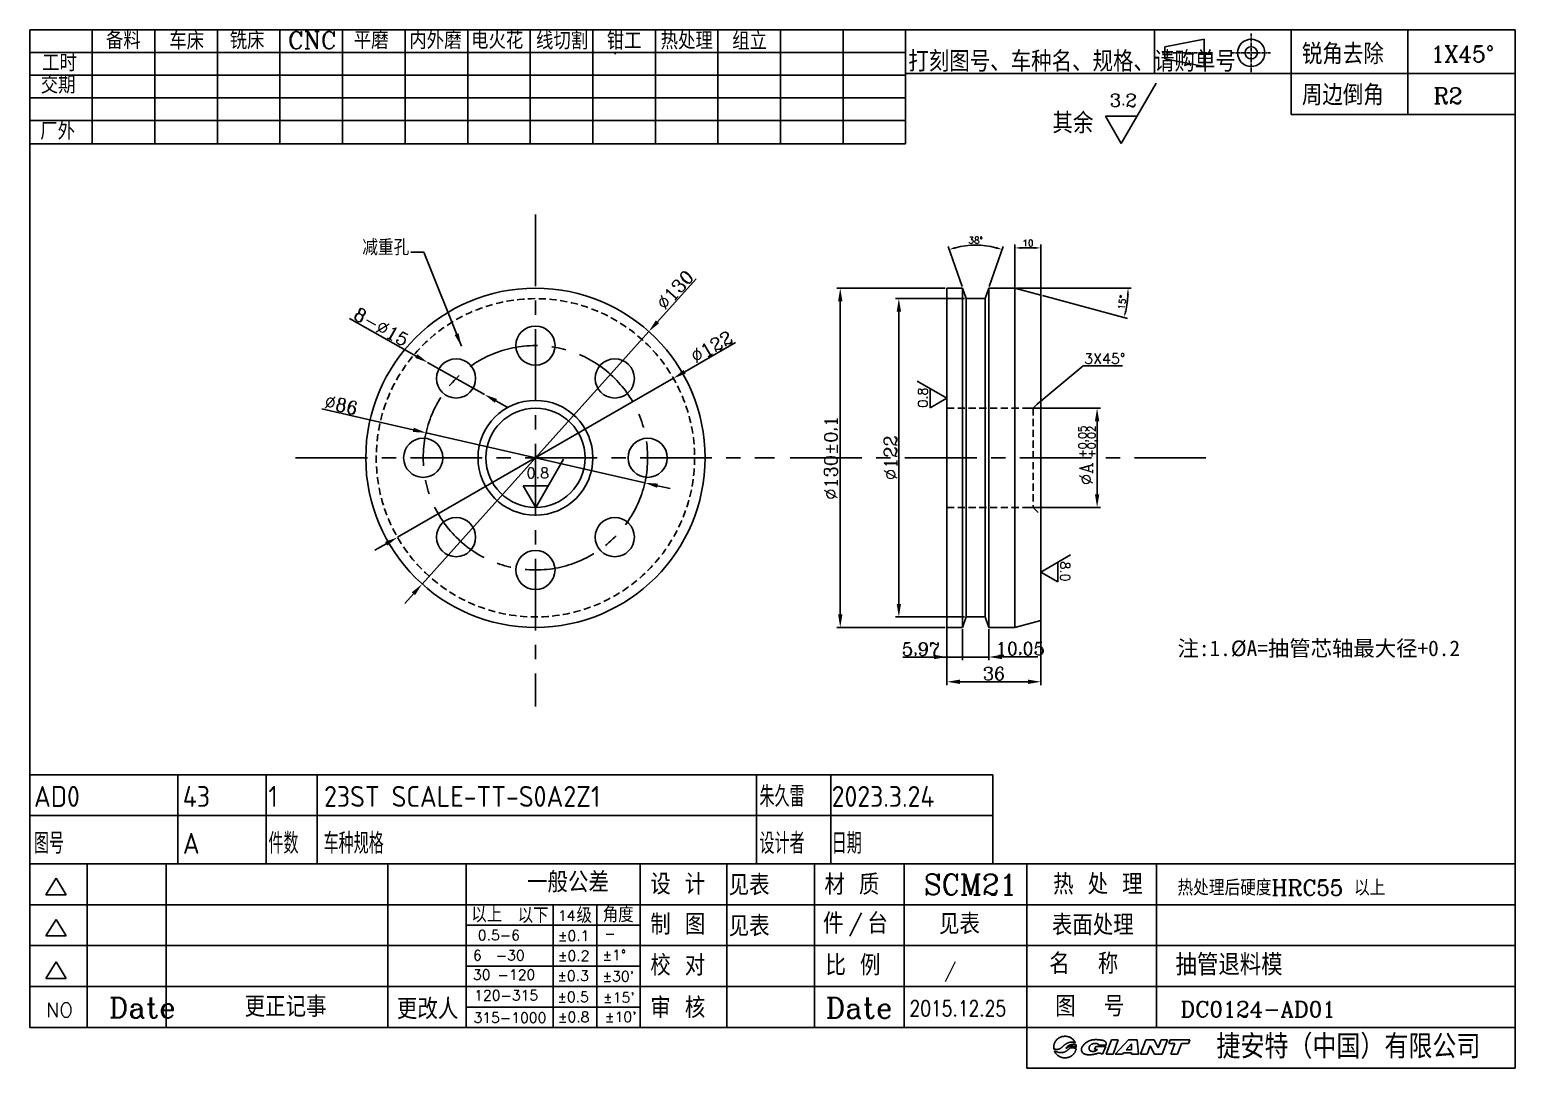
# Model space of a CAD drawing. Header units: millimetres. Extents: x 2426 to 2995, y 1666 to 2064.
import ezdxf
from ezdxf.enums import TextEntityAlignment as Align

# ---------------------------------------------------------------- set-up
doc = ezdxf.new("R2010")
doc.units = ezdxf.units.MM
for name, pattern in [('AM_ISO09W050', [22.5, 12, -1.5, 3, -1.5, 3, -1.5]), ('CENTER', [2, 1.25, -0.25, 0.25, -0.25]), ('HIDDEN', [0.375, 0.25, -0.125])]:
    doc.linetypes.add(name, pattern=pattern)
for name, color, linetype in [('CEN', 1, 'CENTER'), ('CON', 7, 'Continuous'), ('DAS', 5, 'HIDDEN'), ('DIM', 7, 'Continuous'), ('F', 7, 'Continuous'), ('TXT', 7, 'Continuous')]:
    doc.layers.add(name, color=color, linetype=linetype)
doc.layers.add('PHA', color=4, linetype='AM_ISO09W050', plot=False)
doc.styles.add('ACISOTS', font='isocp.shx', dxfattribs={"height": 8, "bigfont": 'gbcbig.shx'})
doc.styles.add('H', font='complex.shx', dxfattribs={"bigfont": 'hzls.shx'})
doc.styles.add('HZ', font='complex.shx', dxfattribs={"bigfont": 'HZFS.SHX'})
doc.styles.get("Standard").update_dxf_attribs({"font": 'arial.ttf'})
doc.styles.add('USER1', font='simplex', dxfattribs={"bigfont": 'dayum'})
doc.dimstyles.new('ISO-25', dxfattribs={"dimtxt": 2.5, "dimasz": 2.5, "dimexe": 1.25, "dimexo": 0.625, "dimtad": 1, "dimtxsty": 'Standard', "dimcen": 2.5, "dimadec": 0, "dimazin": 0, "dimtfac": 1, "dimtmove": 0, "dimatfit": 3, "dimfxl": 1, "dimarcsym": 0})

# ---------------------------------------------------------------- blocks, each defined once
blk = doc.blocks.new('GIANT')
for p, q in [((231.51, 30.36), (231.43, 30.28)), ((231.59, 30.43), (231.51, 30.36)), ((231.68, 30.5), (231.59, 30.43)), ((231.77, 30.56), (231.68, 30.5)), ((231.87, 30.62), (231.77, 30.56)), ((231.97, 30.68), (231.87, 30.62)), ((232.07, 30.73), (231.97, 30.68)), ((232.17, 30.77), (232.07, 30.73)), ((232.27, 30.81), (232.17, 30.77)), ((232.38, 30.85), (232.27, 30.81)), ((232.49, 30.88), (232.38, 30.85)), ((232.6, 30.91), (232.49, 30.88)), ((232.72, 30.93), (232.6, 30.91)), ((232.83, 30.94), (232.72, 30.93)), ((232.95, 30.95), (232.83, 30.94)), ((233.07, 30.96), (232.95, 30.95)), ((233.18, 30.95), (233.07, 30.96)), ((233.3, 30.95), (233.18, 30.95)), ((233.42, 30.93), (233.3, 30.95)), ((233.53, 30.91), (233.42, 30.93)), ((233.65, 30.89), (233.53, 30.91)), ((233.76, 30.86), (233.65, 30.89)), ((233.87, 30.82), (233.76, 30.86)), ((233.98, 30.78), (233.87, 30.82)), ((234.09, 30.74), (233.98, 30.78)), ((234.19, 30.68), (234.09, 30.74)), ((234.29, 30.63), (234.19, 30.68)), ((234.39, 30.57), (234.29, 30.63)), ((234.49, 30.5), (234.39, 30.57)), ((234.58, 30.43), (234.49, 30.5)), ((234.67, 30.35), (234.58, 30.43)), ((234.75, 30.27), (234.67, 30.35)), ((230.79, 28.9), (230.78, 28.78)), ((230.78, 28.78), (230.78, 28.67)), ((230.78, 28.67), (230.79, 28.56)), ((230.8, 29.01), (230.79, 28.9)), ((230.79, 28.56), (230.8, 28.45)), ((230.82, 29.12), (230.8, 29.01)), ((230.8, 28.45), (230.82, 28.34)), ((230.84, 29.23), (230.82, 29.12)), ((230.82, 28.34), (230.9, 28.32)), ((230.87, 29.33), (230.84, 29.23)), ((230.9, 29.44), (230.87, 29.33)), ((230.94, 29.55), (230.9, 29.44)), ((230.9, 28.32), (230.98, 28.31)), ((231.01, 27.94), (230.93, 27.97)), ((230.93, 27.97), (230.97, 27.88)), ((230.98, 29.65), (230.94, 29.55)), ((230.97, 27.88), (231.01, 27.79)), ((231.03, 29.75), (230.98, 29.65)), ((230.98, 28.31), (231.07, 28.3)), ((231.08, 27.91), (231.01, 27.94)), ((231.01, 27.79), (231.06, 27.7)), ((231.09, 29.84), (231.03, 29.75)), ((231.06, 27.7), (231.11, 27.61)), ((231.07, 28.3), (231.15, 28.29)), ((231.15, 27.88), (231.08, 27.91)), ((231.15, 29.94), (231.09, 29.84)), ((231.11, 27.61), (231.17, 27.53)), ((231.21, 30.03), (231.15, 29.94)), ((231.15, 28.29), (231.23, 28.28)), ((231.23, 27.85), (231.15, 27.88)), ((231.17, 27.53), (231.23, 27.45)), ((231.28, 30.12), (231.21, 30.03)), ((231.23, 28.28), (231.31, 28.28)), ((231.3, 27.81), (231.23, 27.85)), ((231.23, 27.45), (231.29, 27.37)), ((231.35, 30.2), (231.28, 30.12)), ((231.29, 27.37), (231.36, 27.29)), ((231.38, 27.79), (231.3, 27.81)), ((231.31, 28.28), (231.39, 28.28)), ((231.43, 30.28), (231.35, 30.2)), ((231.46, 27.76), (231.38, 27.79)), ((231.39, 28.28), (231.48, 28.28)), ((231.53, 27.73), (231.46, 27.76)), ((231.48, 28.28), (231.56, 28.28)), ((231.61, 27.71), (231.53, 27.73)), ((231.56, 28.28), (231.64, 28.29)), ((231.69, 27.69), (231.61, 27.71)), ((231.64, 28.29), (231.72, 28.31)), ((231.77, 27.67), (231.69, 27.69)), ((231.72, 28.31), (231.8, 28.32)), ((231.85, 27.66), (231.77, 27.67)), ((231.8, 28.32), (231.88, 28.35)), ((231.93, 27.65), (231.85, 27.66)), ((231.88, 28.35), (231.96, 28.37)), ((232.01, 27.64), (231.93, 27.65)), ((231.96, 28.37), (232.03, 28.41)), ((232.09, 27.63), (232.01, 27.64)), ((232.03, 28.41), (232.11, 28.44)), ((232.18, 27.63), (232.09, 27.63)), ((232.11, 28.44), (232.18, 28.49)), ((232.18, 28.49), (232.25, 28.53)), ((232.26, 27.62), (232.18, 27.63)), ((232.25, 28.53), (232.31, 28.58)), ((232.34, 27.62), (232.26, 27.62)), ((232.31, 28.58), (232.37, 28.63)), ((232.42, 27.63), (232.34, 27.62)), ((232.37, 28.63), (232.44, 28.69)), ((232.5, 27.64), (232.42, 27.63)), ((232.44, 28.69), (232.5, 28.74)), ((232.5, 28.74), (232.56, 28.8)), ((232.58, 27.64), (232.5, 27.64)), ((232.56, 28.8), (232.62, 28.86)), ((232.66, 27.66), (232.58, 27.64)), ((232.62, 28.86), (232.68, 28.91)), ((232.74, 27.67), (232.66, 27.66)), ((232.68, 28.91), (232.74, 28.97)), ((232.74, 28.97), (232.8, 29.03)), ((232.82, 27.69), (232.74, 27.67)), ((232.8, 29.03), (232.86, 29.08)), ((232.9, 27.72), (232.82, 27.69)), ((232.86, 29.08), (232.92, 29.13)), ((232.98, 27.74), (232.9, 27.72)), ((232.92, 29.13), (232.98, 29.19)), ((232.98, 29.19), (233.05, 29.24)), ((233.05, 27.77), (232.98, 27.74)), ((233.05, 29.24), (233.11, 29.29)), ((233.13, 27.8), (233.05, 27.77)), ((233.11, 29.29), (233.18, 29.33)), ((233.2, 27.84), (233.13, 27.8)), ((233.18, 29.33), (233.25, 29.38)), ((233.27, 27.88), (233.2, 27.84)), ((233.25, 29.38), (233.32, 29.42)), ((233.34, 27.92), (233.27, 27.88)), ((233.28, 28.48), (233.35, 28.58)), ((233.38, 28.54), (233.28, 28.48)), ((233.32, 29.42), (233.39, 29.46)), ((233.41, 27.97), (233.34, 27.92)), ((233.35, 28.58), (233.43, 28.68)), ((233.48, 28.6), (233.38, 28.54)), ((233.39, 29.46), (233.46, 29.5)), ((233.47, 28.01), (233.41, 27.97)), ((233.43, 28.68), (233.51, 28.77)), ((233.46, 29.5), (233.54, 29.54)), ((233.54, 28.06), (233.47, 28.01)), ((233.59, 28.66), (233.48, 28.6)), ((233.51, 28.77), (233.61, 28.86)), ((233.54, 29.54), (233.61, 29.57)), ((233.6, 28.12), (233.54, 28.06)), ((233.69, 28.72), (233.59, 28.66)), ((233.66, 28.17), (233.6, 28.12)), ((233.61, 29.57), (233.69, 29.6)), ((233.61, 28.86), (233.7, 28.93)), ((233.72, 28.22), (233.66, 28.17)), ((233.69, 29.6), (233.77, 29.63)), ((233.8, 28.77), (233.69, 28.72)), ((233.7, 28.93), (233.8, 29.01)), ((233.78, 28.28), (233.72, 28.22)), ((233.77, 29.63), (233.84, 29.66)), ((233.85, 28.33), (233.78, 28.28)), ((233.8, 29.01), (233.91, 29.07)), ((233.91, 28.82), (233.8, 28.77)), ((233.84, 29.66), (233.92, 29.68)), ((233.91, 28.38), (233.85, 28.33)), ((233.91, 29.07), (234.02, 29.13)), ((234.02, 28.86), (233.91, 28.82)), ((233.97, 28.43), (233.91, 28.38)), ((233.92, 29.68), (234, 29.7)), ((234.04, 28.48), (233.97, 28.43)), ((234, 29.7), (234.08, 29.72)), ((234.02, 29.13), (234.13, 29.18)), ((234.13, 28.9), (234.02, 28.86)), ((234.11, 28.52), (234.04, 28.48)), ((234.08, 29.72), (234.16, 29.73)), ((234.18, 28.56), (234.11, 28.52)), ((234.13, 29.18), (234.25, 29.22)), ((234.25, 28.92), (234.13, 28.9)), ((234.16, 29.73), (234.25, 29.74)), ((234.26, 28.58), (234.18, 28.56)), ((234.25, 29.74), (234.33, 29.75)), ((234.25, 29.22), (234.37, 29.25)), ((234.37, 28.94), (234.25, 28.92)), ((234.34, 28.61), (234.26, 28.58)), ((234.33, 29.75), (234.41, 29.75)), ((234.42, 28.62), (234.34, 28.61)), ((234.37, 29.25), (234.49, 29.28)), ((234.49, 28.95), (234.37, 28.94)), ((234.41, 29.75), (234.49, 29.75)), ((234.5, 28.62), (234.42, 28.62)), ((234.49, 29.75), (234.58, 29.75)), ((234.49, 29.28), (234.62, 29.3)), ((234.61, 28.94), (234.49, 28.95)), ((234.58, 28.62), (234.5, 28.62)), ((234.58, 29.75), (234.66, 29.74)), ((234.66, 28.62), (234.58, 28.62)), ((234.72, 28.93), (234.61, 28.94)), ((234.62, 29.3), (234.74, 29.31)), ((234.66, 29.74), (234.74, 29.73)), ((234.74, 28.61), (234.66, 28.62)), ((234.84, 28.91), (234.72, 28.93)), ((234.74, 29.73), (234.82, 29.72)), ((234.74, 29.31), (234.86, 29.31)), ((234.82, 28.59), (234.74, 28.61)), ((234.83, 30.18), (234.75, 30.27)), ((234.78, 27.26), (234.85, 27.33)), ((234.82, 29.72), (234.9, 29.7)), ((234.9, 28.57), (234.82, 28.59)), ((234.91, 30.1), (234.83, 30.18)), ((234.96, 28.88), (234.84, 28.91)), ((234.85, 27.33), (234.91, 27.41)), ((234.86, 29.31), (234.99, 29.3)), ((234.9, 29.7), (234.98, 29.68)), ((234.98, 28.55), (234.9, 28.57)), ((234.98, 30), (234.91, 30.1)), ((234.91, 27.41), (234.97, 27.49)), ((235.07, 28.84), (234.96, 28.88)), ((234.97, 27.49), (235.03, 27.57)), ((235.05, 29.91), (234.98, 30)), ((234.98, 29.68), (235.06, 29.65)), ((235.06, 28.53), (234.98, 28.55)), ((234.99, 29.3), (235.11, 29.28)), ((235.03, 27.57), (235.08, 27.66)), ((235.11, 29.81), (235.05, 29.91)), ((235.06, 29.65), (235.13, 29.63)), ((235.13, 28.5), (235.06, 28.53)), ((235.18, 28.8), (235.07, 28.84)), ((235.08, 27.66), (235.13, 27.74)), ((235.16, 29.7), (235.11, 29.81)), ((235.11, 29.28), (235.23, 29.24)), ((235.13, 29.63), (235.21, 29.6)), ((235.21, 28.47), (235.13, 28.5)), ((235.13, 27.74), (235.18, 27.83)), ((235.21, 29.6), (235.16, 29.7)), ((235.29, 28.74), (235.18, 28.8)), ((235.18, 27.83), (235.22, 27.93)), ((235.28, 28.44), (235.21, 28.47)), ((235.22, 27.93), (235.26, 28.02)), ((235.23, 29.24), (235.34, 29.19)), ((235.26, 28.02), (235.29, 28.12)), ((235.36, 28.41), (235.28, 28.44)), ((235.39, 28.67), (235.29, 28.74)), ((235.29, 28.12), (235.32, 28.21)), ((235.32, 28.21), (235.34, 28.31)), ((235.34, 29.19), (235.36, 29.09)), ((235.34, 28.31), (235.36, 28.41)), ((235.36, 29.09), (235.37, 28.98)), ((235.37, 28.98), (235.38, 28.88)), ((235.38, 28.88), (235.39, 28.78)), ((235.39, 28.78), (235.39, 28.67)), ((236.46, 28.45), (236.44, 28.33)), ((236.44, 28.33), (236.44, 28.22)), ((236.44, 28.22), (236.44, 28.1)), ((236.44, 28.1), (236.46, 27.98)), ((236.5, 28.56), (236.46, 28.45)), ((236.46, 27.98), (236.5, 27.87)), ((236.54, 28.67), (236.5, 28.56)), ((236.5, 27.87), (236.56, 27.77)), ((236.59, 28.78), (236.54, 28.67)), ((236.56, 27.77), (236.62, 27.67)), ((236.64, 28.88), (236.59, 28.78)), ((236.62, 27.67), (236.7, 27.58)), ((236.7, 28.98), (236.64, 28.88)), ((236.77, 29.08), (236.7, 28.98)), ((236.7, 27.58), (236.79, 27.51)), ((236.85, 29.17), (236.77, 29.08)), ((236.79, 27.51), (236.89, 27.44)), ((236.92, 29.26), (236.85, 29.17)), ((236.89, 27.44), (236.99, 27.38)), ((237, 29.34), (236.92, 29.26)), ((236.99, 27.38), (237.09, 27.33)), ((237.09, 29.42), (237, 29.34)), ((237.18, 29.5), (237.09, 29.42)), ((237.09, 27.33), (237.2, 27.29)), ((237.27, 29.58), (237.18, 29.5)), ((237.36, 29.65), (237.27, 29.58)), ((237.46, 29.71), (237.36, 29.65)), ((237.56, 29.78), (237.46, 29.71)), ((237.66, 29.84), (237.56, 29.78)), ((237.76, 29.89), (237.66, 29.84)), ((237.87, 29.95), (237.76, 29.89)), ((237.97, 30), (237.87, 29.95)), ((238.08, 30.04), (237.97, 30)), ((237.99, 28.53), (238, 28.65)), ((238, 28.41), (237.99, 28.53)), ((238, 28.65), (238.04, 28.77)), ((238.03, 28.29), (238, 28.41)), ((238.08, 28.17), (238.03, 28.29)), ((238.04, 28.77), (238.09, 28.89)), ((238.19, 30.08), (238.08, 30.04)), ((238.16, 28.07), (238.08, 28.17)), ((238.09, 28.89), (238.15, 28.99)), ((238.15, 28.99), (238.23, 29.09)), ((238.25, 27.99), (238.16, 28.07)), ((238.3, 30.12), (238.19, 30.08)), ((238.23, 29.09), (238.32, 29.17)), ((238.35, 27.92), (238.25, 27.99)), ((238.42, 30.15), (238.3, 30.12)), ((238.32, 29.17), (238.42, 29.25)), ((238.47, 27.88), (238.35, 27.92)), ((238.53, 30.18), (238.42, 30.15)), ((238.42, 29.25), (238.52, 29.32)), ((238.59, 27.85), (238.47, 27.88)), ((238.52, 29.32), (238.64, 29.37)), ((238.65, 30.2), (238.53, 30.18)), ((238.71, 27.83), (238.59, 27.85)), ((238.64, 29.37), (238.75, 29.42)), ((238.76, 30.22), (238.65, 30.2)), ((238.84, 27.84), (238.71, 27.83)), ((238.75, 29.42), (238.87, 29.46)), ((238.88, 30.24), (238.76, 30.22)), ((238.96, 27.86), (238.84, 27.84)), ((238.87, 29.46), (238.99, 29.48)), ((238.99, 30.25), (238.88, 30.24)), ((239.08, 27.89), (238.96, 27.86)), ((239.11, 30.26), (238.99, 30.25)), ((238.99, 29.48), (239.11, 29.5)), ((239.06, 27.28), (239.17, 27.31)), ((239.2, 27.93), (239.08, 27.89)), ((239.23, 30.27), (239.11, 30.26)), ((239.11, 29.5), (239.24, 29.51)), ((239.4, 28.87), (239.12, 28.24)), ((239.12, 28.24), (239.73, 28.24)), ((239.17, 27.31), (239.29, 27.34)), ((239.31, 27.97), (239.2, 27.93)), ((239.35, 30.27), (239.23, 30.27)), ((239.24, 29.51), (239.36, 29.51)), ((239.29, 27.34), (239.4, 27.37)), ((239.42, 28.03), (239.31, 27.97)), ((239.46, 30.27), (239.35, 30.27)), ((239.36, 29.51), (239.49, 29.49)), ((241.41, 28.87), (239.4, 28.87)), ((239.4, 27.37), (239.51, 27.4)), ((239.53, 28.1), (239.42, 28.03)), ((239.58, 30.27), (239.46, 30.27)), ((239.49, 29.49), (239.61, 29.46)), ((239.51, 27.4), (239.63, 27.44)), ((239.63, 28.17), (239.53, 28.1)), ((239.7, 30.26), (239.58, 30.27)), ((239.61, 29.46), (239.72, 29.42)), ((239.73, 28.24), (239.63, 28.17)), ((239.63, 27.44), (239.74, 27.47)), ((239.82, 30.25), (239.7, 30.26)), ((239.72, 29.42), (239.83, 29.36)), ((239.74, 27.47), (239.85, 27.49)), ((239.93, 30.25), (239.82, 30.25)), ((239.83, 29.36), (239.92, 29.27)), ((239.85, 27.49), (239.97, 27.51)), ((239.92, 29.27), (239.97, 29.16)), ((240.05, 30.23), (239.93, 30.25)), ((239.97, 29.16), (241.47, 29.16)), ((239.97, 27.51), (240.09, 27.51)), ((240.17, 30.22), (240.05, 30.23)), ((240.09, 27.51), (240.2, 27.5)), ((240.28, 30.21), (240.17, 30.22)), ((240.2, 27.5), (240.32, 27.47)), ((240.4, 30.19), (240.28, 30.21)), ((240.32, 27.47), (240.43, 27.44)), ((240.52, 30.17), (240.4, 30.19)), ((240.43, 27.44), (240.54, 27.39)), ((240.63, 30.15), (240.52, 30.17)), ((240.54, 27.39), (240.64, 27.34)), ((240.75, 30.13), (240.63, 30.15)), ((240.64, 27.34), (240.75, 27.29)), ((240.86, 30.1), (240.75, 30.13)), ((240.75, 27.29), (241.41, 28.87)), ((240.97, 30.06), (240.86, 30.1)), ((241.08, 30.02), (240.97, 30.06)), ((241.19, 29.97), (241.08, 30.02)), ((241.28, 29.9), (241.19, 29.97)), ((241.37, 29.82), (241.28, 29.9)), ((241.44, 29.73), (241.37, 29.82)), ((241.49, 29.62), (241.44, 29.73)), ((241.47, 29.16), (241.5, 29.27)), ((241.51, 29.51), (241.49, 29.62)), ((241.5, 29.27), (241.51, 29.39)), ((241.51, 29.39), (241.51, 29.51)), ((242.59, 30.21), (241.52, 27.29)), ((243.97, 30.21), (242.59, 30.21)), ((242.89, 27.29), (243.97, 30.21)), ((246.06, 30.21), (243.34, 27.29)), ((244.83, 27.29), (245.04, 27.54)), ((245.04, 27.54), (246.64, 27.54)), ((245.61, 28.21), (246.64, 29.42)), ((246.64, 28.21), (245.61, 28.21)), ((247.83, 30.21), (246.06, 30.21)), ((246.64, 29.42), (246.64, 28.21)), ((246.64, 27.54), (246.64, 27.29)), ((248.13, 27.29), (247.83, 30.21)), ((248.52, 27.29), (249.6, 30.21)), ((249.6, 30.21), (251.31, 30.21)), ((250.49, 29.01), (249.85, 27.29)), ((251.35, 27.29), (250.49, 29.01)), ((251.31, 30.21), (252.1, 28.61)), ((252.1, 28.61), (252.7, 30.21)), ((252.7, 30.21), (253.99, 30.21)), ((253.99, 30.21), (252.92, 27.29)), ((254.56, 30.21), (254.3, 29.5)), ((254.3, 29.5), (255.52, 29.5)), ((258.57, 30.21), (254.56, 30.21)), ((255.52, 29.5), (254.71, 27.29)), ((256.09, 27.29), (256.91, 29.5)), ((256.91, 29.5), (258.31, 29.5)), ((258.31, 29.5), (258.57, 30.21)), ((231.36, 27.29), (231.43, 27.22)), ((231.43, 27.22), (231.5, 27.15)), ((231.5, 27.15), (231.57, 27.09)), ((231.57, 27.09), (231.65, 27.02)), ((231.65, 27.02), (231.73, 26.96)), ((231.73, 26.96), (231.82, 26.91)), ((231.82, 26.91), (231.9, 26.86)), ((231.9, 26.86), (231.99, 26.81)), ((231.99, 26.81), (232.08, 26.76)), ((232.08, 26.76), (232.18, 26.72)), ((232.18, 26.72), (232.27, 26.69)), ((232.27, 26.69), (232.37, 26.65)), ((232.37, 26.65), (232.46, 26.63)), ((232.46, 26.63), (232.56, 26.6)), ((232.56, 26.6), (232.66, 26.58)), ((232.66, 26.58), (232.76, 26.57)), ((232.76, 26.57), (232.86, 26.55)), ((232.86, 26.55), (232.96, 26.55)), ((232.96, 26.55), (233.06, 26.54)), ((233.06, 26.54), (233.16, 26.54)), ((233.16, 26.54), (233.26, 26.55)), ((233.26, 26.55), (233.36, 26.56)), ((233.36, 26.56), (233.46, 26.57)), ((233.46, 26.57), (233.56, 26.59)), ((233.56, 26.59), (233.66, 26.61)), ((233.66, 26.61), (233.76, 26.64)), ((233.76, 26.64), (233.85, 26.67)), ((233.85, 26.67), (233.95, 26.7)), ((233.95, 26.7), (234.04, 26.74)), ((234.04, 26.74), (234.13, 26.78)), ((234.13, 26.78), (234.22, 26.83)), ((234.22, 26.83), (234.31, 26.88)), ((234.31, 26.88), (234.39, 26.93)), ((234.39, 26.93), (234.48, 26.99)), ((234.48, 26.99), (234.56, 27.05)), ((234.56, 27.05), (234.63, 27.12)), ((234.63, 27.12), (234.71, 27.19)), ((234.71, 27.19), (234.78, 27.26)), ((237.2, 27.29), (237.32, 27.25)), ((237.32, 27.25), (237.43, 27.22)), ((237.43, 27.22), (237.54, 27.2)), ((237.54, 27.2), (237.66, 27.18)), ((237.66, 27.18), (237.78, 27.17)), ((237.78, 27.17), (237.89, 27.16)), ((237.89, 27.16), (238.01, 27.16)), ((238.01, 27.16), (238.13, 27.16)), ((238.13, 27.16), (238.25, 27.16)), ((238.25, 27.16), (238.36, 27.17)), ((238.36, 27.17), (238.48, 27.18)), ((238.48, 27.18), (238.6, 27.2)), ((238.6, 27.2), (238.71, 27.21)), ((238.71, 27.21), (238.83, 27.23)), ((238.83, 27.23), (238.94, 27.26)), ((238.94, 27.26), (239.06, 27.28)), ((241.52, 27.29), (242.89, 27.29)), ((243.34, 27.29), (244.83, 27.29)), ((246.64, 27.29), (248.13, 27.29)), ((249.85, 27.29), (248.52, 27.29)), ((252.92, 27.29), (251.35, 27.29)), ((254.71, 27.29), (256.09, 27.29))]:
    blk.add_line(p, q)
blk = doc.blocks.new('*D12')
at = {"layer": 'Defpoints', "color": 0, "transparency": 16777216}
for p in [(2663.44, 1947.88), (2576.62, 1851.13)]:
    blk.add_point(p, dxfattribs=at)
at = {"layer": 'DIM', "color": 0, "lineweight": -2, "transparency": 16777216}
for p, q in [((2681.61, 1968.13), (2666.78, 1951.6)), ((2576.62, 1851.13), (2663.44, 1947.88)), ((2573.28, 1847.4), (2569.94, 1843.68))]:
    blk.add_line(p, q, dxfattribs=at)
at = {"layer": 'DIM', "color": 0, "transparency": 16777216}
for points in [[(2666.16, 1952.16), (2667.4, 1951.05), (2663.44, 1947.88)], [(2572.66, 1847.96), (2573.9, 1846.85), (2576.62, 1851.13)]]:
    blk.add_solid(points, dxfattribs=at)
at = {"layer": 'DIM', "color": 0, "transparency": 16777216, "insert": (2673.54, 1963.81), "char_height": 5, "attachment_point": 5, "rotation": 48.0971, "style": 'HZ'}
blk.add_mtext('∅130', dxfattribs=at)
blk = doc.blocks.new('*D13')
at = {"layer": 'Defpoints', "color": 0, "transparency": 16777216}
for p in [(2672.88, 1929.97), (2567.18, 1869.04)]:
    blk.add_point(p, dxfattribs=at)
at = {"layer": 'DIM', "color": 0, "lineweight": -2, "transparency": 16777216}
for p, q in [((2696.65, 1943.67), (2677.21, 1932.46)), ((2567.18, 1869.04), (2672.88, 1929.97)), ((2562.85, 1866.54), (2558.51, 1864.05))]:
    blk.add_line(p, q, dxfattribs=at)
at = {"layer": 'DIM', "color": 0, "transparency": 16777216}
for points in [[(2676.79, 1933.19), (2677.62, 1931.74), (2672.88, 1929.97)], [(2562.43, 1867.27), (2563.26, 1865.82), (2567.18, 1869.04)]]:
    blk.add_solid(points, dxfattribs=at)
at = {"layer": 'DIM', "color": 0, "transparency": 16777216, "insert": (2687.53, 1942.02), "char_height": 5, "attachment_point": 5, "rotation": 29.9601, "style": 'HZ'}
blk.add_mtext('∅122', dxfattribs=at)
blk = doc.blocks.new('*D14')
at = {"layer": 'Defpoints', "color": 0, "transparency": 16777216}
for p in [(2777.71, 1964.5), (2736.82, 1834.5), (2777.71, 1834.5)]:
    blk.add_point(p, dxfattribs=at)
at = {"layer": 'DIM', "color": 0, "lineweight": -2, "transparency": 16777216}
for p, q in [((2777.08, 1964.5), (2735.57, 1964.5)), ((2736.82, 1959.5), (2736.82, 1839.5)), ((2777.08, 1834.5), (2735.57, 1834.5))]:
    blk.add_line(p, q, dxfattribs=at)
at = {"layer": 'DIM', "color": 0, "transparency": 16777216}
for points in [[(2735.99, 1959.5), (2737.66, 1959.5), (2736.82, 1964.5)], [(2735.99, 1839.5), (2737.66, 1839.5), (2736.82, 1834.5)]]:
    blk.add_solid(points, dxfattribs=at)
at = {"layer": 'DIM', "color": 0, "transparency": 16777216, "insert": (2733.22, 1899.5), "char_height": 5, "attachment_point": 5, "rotation": 90, "style": 'HZ'}
blk.add_mtext('%%c130±0,1', dxfattribs=at)
blk = doc.blocks.new('*D15')
at = {"layer": 'Defpoints', "color": 0, "transparency": 16777216}
for p in [(2785.06, 1960.5), (2759.27, 1838.5), (2785.06, 1838.5)]:
    blk.add_point(p, dxfattribs=at)
at = {"layer": 'DIM', "color": 0, "lineweight": -2, "transparency": 16777216}
for p, q in [((2784.43, 1960.5), (2758.02, 1960.5)), ((2759.27, 1955.5), (2759.27, 1843.5)), ((2784.43, 1838.5), (2758.02, 1838.5))]:
    blk.add_line(p, q, dxfattribs=at)
at = {"layer": 'DIM', "color": 0, "transparency": 16777216}
for points in [[(2758.44, 1955.5), (2760.11, 1955.5), (2759.27, 1960.5)], [(2758.44, 1843.5), (2760.11, 1843.5), (2759.27, 1838.5)]]:
    blk.add_solid(points, dxfattribs=at)
at = {"layer": 'DIM', "color": 0, "transparency": 16777216, "insert": (2756.15, 1899.5), "char_height": 5, "attachment_point": 5, "rotation": 90, "style": 'HZ'}
blk.add_mtext('%%c122', dxfattribs=at)
blk = doc.blocks.new('*D16')
at = {"layer": 'Defpoints', "color": 0, "transparency": 16777216}
for p in [(2578.11, 1909.1), (2661.94, 1889.91)]:
    blk.add_point(p, dxfattribs=at)
at = {"layer": 'DIM', "color": 0, "lineweight": -2, "transparency": 16777216}
for p, q in [((2538.16, 1918.24), (2573.24, 1910.21)), ((2661.94, 1889.91), (2578.11, 1909.1)), ((2666.82, 1888.79), (2671.69, 1887.68))]:
    blk.add_line(p, q, dxfattribs=at)
at = {"layer": 'DIM', "color": 0, "transparency": 16777216}
for points in [[(2573.42, 1911.03), (2573.05, 1909.4), (2578.11, 1909.1)], [(2667, 1889.61), (2666.63, 1887.98), (2661.94, 1889.91)]]:
    blk.add_solid(points, dxfattribs=at)
at = {"layer": 'DIM', "color": 0, "transparency": 16777216, "insert": (2545.62, 1919.74), "char_height": 5, "attachment_point": 5, "rotation": 347.1066, "style": 'HZ'}
blk.add_mtext('∅86', dxfattribs=at)
blk = doc.blocks.new('*D17')
at = {"layer": 'Defpoints', "color": 0, "transparency": 16777216}
for p in [(2777.71, 1845.42), (2813.71, 1843.33), (2777.71, 1813.65)]:
    blk.add_point(p, dxfattribs=at)
at = {"layer": 'DIM', "color": 0, "lineweight": -2, "transparency": 16777216}
for p, q in [((2777.71, 1844.8), (2777.71, 1812.4)), ((2813.71, 1842.71), (2813.71, 1812.4)), ((2808.71, 1813.65), (2782.71, 1813.65))]:
    blk.add_line(p, q, dxfattribs=at)
at = {"layer": 'DIM', "color": 0, "transparency": 16777216}
for points in [[(2782.71, 1814.49), (2782.71, 1812.82), (2777.71, 1813.65)], [(2808.71, 1814.49), (2808.71, 1812.82), (2813.71, 1813.65)]]:
    blk.add_solid(points, dxfattribs=at)
at = {"layer": 'DIM', "color": 0, "transparency": 16777216, "insert": (2795.71, 1816.78), "char_height": 5, "attachment_point": 5, "style": 'HZ'}
blk.add_mtext('36', dxfattribs=at)
blk = doc.blocks.new('*D18')
at = {"layer": 'Defpoints', "color": 0, "transparency": 16777216}
for p in [(2793.73, 1964.5), (2803.71, 1964.5), (2803.71, 1964.5), (2813.71, 1961.82), (2846.43, 1956.97)]:
    blk.add_point(p, dxfattribs=at)
at = {"layer": 'DIM', "color": 0, "lineweight": -2, "transparency": 16777216}
for p, q in [((2804.33, 1964.5), (2848.34, 1964.5)), ((2814.31, 1961.66), (2846.82, 1952.95))]:
    blk.add_line(p, q, dxfattribs=at)
blk.add_arc((2803.71, 1964.5), 43.38, 348.3027, 356.6973, dxfattribs=at)
at = {"layer": 'DIM', "color": 0, "transparency": 16777216}
for points in [[(2846.6, 1962.02), (2847.43, 1961.99), (2847.09, 1964.5)], [(2846.59, 1955.61), (2845.78, 1955.81), (2845.61, 1953.28)]]:
    blk.add_solid(points, dxfattribs=at)
at = {"layer": 'DIM', "color": 0, "transparency": 16777216, "insert": (2844.86, 1959.09), "char_height": 2.5, "attachment_point": 5, "rotation": 82.5, "style": 'HZ'}
blk.add_mtext('15°', dxfattribs=at)
blk = doc.blocks.new('*D19')
at = {"layer": 'Defpoints', "color": 0, "transparency": 16777216}
for p in [(2578.73, 1936.05), (2600.51, 1923.77)]:
    blk.add_point(p, dxfattribs=at)
at = {"layer": 'DIM', "color": 0, "lineweight": -2, "transparency": 16777216}
for p, q in [((2548.81, 1952.9), (2574.38, 1938.5)), ((2600.51, 1923.77), (2578.73, 1936.05)), ((2604.87, 1921.32), (2609.22, 1918.86))]:
    blk.add_line(p, q, dxfattribs=at)
at = {"layer": 'DIM', "color": 0, "transparency": 16777216}
for points in [[(2574.78, 1939.23), (2573.97, 1937.77), (2578.73, 1936.05)], [(2605.28, 1922.04), (2604.46, 1920.59), (2600.51, 1923.77)]]:
    blk.add_solid(points, dxfattribs=at)
at = {"layer": 'DIM', "color": 0, "transparency": 16777216, "insert": (2560.95, 1949.65), "char_height": 5, "attachment_point": 5, "rotation": 330.6018, "style": 'HZ'}
blk.add_mtext('8-Ø15', dxfattribs=at)
blk = doc.blocks.new('*D20')
at = {"layer": 'Defpoints', "color": 0, "transparency": 16777216}
for p in [(2792.13, 1980.81), (2783.68, 1964.5), (2793.73, 1964.5), (2785.06, 1960.5), (2792.35, 1960.5)]:
    blk.add_point(p, dxfattribs=at)
at = {"layer": 'DIM', "color": 0, "lineweight": -2, "transparency": 16777216}
for p, q in [((2783.48, 1965.09), (2778.17, 1980.49)), ((2793.93, 1965.09), (2799.23, 1980.49))]:
    blk.add_line(p, q, dxfattribs=at)
blk.add_arc((2788.7, 1949.91), 31.09, 75.6085, 104.3915, dxfattribs=at)
at = {"layer": 'DIM', "color": 0, "transparency": 16777216}
for points in [[(2781.1, 1979.63), (2780.86, 1980.42), (2778.58, 1979.31)], [(2796.55, 1980.42), (2796.31, 1979.63), (2798.83, 1979.31)]]:
    blk.add_solid(points, dxfattribs=at)
at = {"layer": 'DIM', "color": 0, "transparency": 16777216, "insert": (2788.7, 1982.88), "char_height": 2.5, "attachment_point": 5, "style": 'HZ'}
blk.add_mtext('38°', dxfattribs=at)
blk = doc.blocks.new('*D21')
at = {"layer": 'Defpoints', "color": 0, "transparency": 16777216}
for p in [(2813.71, 1979.94), (2803.71, 1961.47), (2813.71, 1959.6)]:
    blk.add_point(p, dxfattribs=at)
at = {"layer": 'DIM', "color": 0, "lineweight": -2, "transparency": 16777216}
for p, q in [((2803.71, 1962.1), (2803.71, 1981.19)), ((2813.71, 1960.23), (2813.71, 1981.19)), ((2806.21, 1979.94), (2811.21, 1979.94))]:
    blk.add_line(p, q, dxfattribs=at)
at = {"layer": 'DIM', "color": 0, "transparency": 16777216}
for points in [[(2806.21, 1980.35), (2806.21, 1979.52), (2803.71, 1979.94)], [(2811.21, 1980.35), (2811.21, 1979.52), (2813.71, 1979.94)]]:
    blk.add_solid(points, dxfattribs=at)
at = {"layer": 'DIM', "color": 0, "transparency": 16777216, "insert": (2808.71, 1981.81), "char_height": 2.5, "attachment_point": 5, "style": 'HZ'}
blk.add_mtext('10', dxfattribs=at)

msp = doc.modelspace()

# ---------------------------------------------------------------- linework, layer by layer
for p, q in [((2761.868, 2046.828), (2761.868, 2063.494)), ((2426.262, 1777.998), (2768.794, 1777.998)), ((2483.028, 1777.998), (2483.028, 1743.889)), ((2516.803, 1777.998), (2516.803, 1743.889)), ((2536.448, 1777.998), (2536.448, 1743.889)), ((2704.699, 1777.998), (2704.699, 1743.889)), ((2733.244, 1777.998), (2733.244, 1743.889)), ((2768.794, 1777.998), (2795.239, 1777.998)), ((2795.239, 1762.426), (2795.239, 1777.998)), ((2795.239, 1762.426), (2426.262, 1762.426)), ((2795.239, 1762.426), (2795.239, 1743.889))]:
    msp.add_line(p, q)
at = {"layer": 'CEN'}
for p, q in [((2894.284, 2047.266), (2894.284, 2062.152)), ((2879.41, 2054.709), (2860.13, 2054.709)), ((2901.731, 2054.709), (2886.836, 2054.709))]:
    msp.add_line(p, q, dxfattribs=at)
at = {"layer": 'CEN', "ltscale": 22}
for p, q in [((2620.028, 1992.806), (2620.028, 1804.231)), ((2528.135, 1899.504), (2711.577, 1899.504)), ((2717.606, 1899.504), (2876.866, 1899.504))]:
    msp.add_line(p, q, dxfattribs=at)
msp.add_circle((2620.028, 1899.504), 43, dxfattribs=at)
at = {"layer": 'CON', "color": 2}
for p, q in [((2995.457, 1681.145), (2995.457, 2063.494)), ((2426.262, 1681.145), (2660.186, 1681.145)), ((2660.186, 1681.145), (2995.457, 1681.145))]:
    msp.add_line(p, q, dxfattribs=at)
at = {"layer": 'CON'}
for p, q in [((2777.709, 1964.504), (2777.709, 1834.504)), ((2777.709, 1964.504), (2783.679, 1964.504)), ((2777.709, 1964.504), (2783.679, 1964.504)), ((2783.679, 1964.504), (2783.679, 1834.504)), ((2785.056, 1960.504), (2783.679, 1964.504)), ((2792.351, 1960.504), (2793.729, 1964.504)), ((2793.729, 1964.504), (2793.729, 1834.504)), ((2793.729, 1964.504), (2803.709, 1964.504)), ((2803.709, 1964.504), (2803.709, 1834.504)), ((2803.709, 1964.504), (2813.709, 1961.824)), ((2785.056, 1838.504), (2785.056, 1960.504)), ((2785.056, 1960.504), (2792.351, 1960.504)), ((2792.351, 1960.504), (2792.351, 1838.504)), ((2813.709, 1961.824), (2813.709, 1837.183)), ((2785.056, 1838.504), (2783.679, 1834.504)), ((2785.056, 1838.504), (2792.351, 1838.504)), ((2792.351, 1838.504), (2793.729, 1834.504)), ((2777.709, 1834.504), (2783.679, 1834.504)), ((2793.729, 1834.504), (2803.709, 1834.504)), ((2803.709, 1834.504), (2813.709, 1837.183))]:
    msp.add_line(p, q, dxfattribs=at)
at = {"layer": 'CON', "color": 2}
for points in [[(2426.262, 2063.494), (2995.457, 2063.494)], [(2426.262, 2063.494), (2426.262, 1681.145)], [(2426.262, 1743.889), (2426.262, 2063.494)]]:
    msp.add_lwpolyline(points, dxfattribs=at)
at = {"layer": 'CON'}
for centre, radius in [((2620.028, 1899.504), 65), ((2620.028, 1942.504), 7.5), ((2589.622, 1929.909), 7.5), ((2650.433, 1929.909), 7.5), ((2620.028, 1899.504), 22), ((2620.028, 1899.504), 19), ((2577.028, 1899.504), 7.5), ((2663.028, 1899.504), 7.5), ((2589.622, 1869.098), 7.5), ((2650.433, 1869.098), 7.5), ((2620.028, 1856.504), 7.5)]:
    msp.add_circle(centre, radius, dxfattribs=at)
at = {"layer": 'DAS', "ltscale": 11}
for p, q in [((2777.709, 1918.504), (2810.709, 1918.504)), ((2810.709, 1918.504), (2813.709, 1921.504)), ((2810.709, 1918.504), (2810.709, 1880.504)), ((2777.709, 1880.504), (2810.709, 1880.504)), ((2810.709, 1880.504), (2813.709, 1877.504))]:
    msp.add_line(p, q, dxfattribs=at)
msp.add_circle((2620.028, 1899.504), 61, dxfattribs=at)
at = {"layer": 'DIM'}
for p, q in [((2450.234, 2063.494), (2450.234, 2019.863)), ((2474.206, 2063.494), (2474.206, 2019.863)), ((2474.206, 2063.494), (2474.206, 2019.863)), ((2498.178, 2063.494), (2498.178, 2019.863)), ((2522.15, 2063.494), (2522.15, 2019.863)), ((2546.122, 2063.494), (2546.122, 2019.863)), ((2546.122, 2063.494), (2546.122, 2019.863)), ((2570.094, 2063.494), (2570.094, 2019.863)), ((2594.065, 2063.494), (2594.065, 2019.863)), ((2618.037, 2063.494), (2618.037, 2019.863)), ((2642.009, 2063.494), (2642.009, 2019.863)), ((2665.981, 2063.494), (2665.981, 2019.863)), ((2689.953, 2063.494), (2689.953, 2019.863)), ((2713.925, 2063.494), (2713.925, 2019.863)), ((2737.897, 2063.494), (2737.897, 2019.863)), ((2761.868, 2063.494), (2761.868, 2019.863)), ((2857.278, 2063.494), (2857.278, 2046.828)), ((2909.594, 2063.494), (2909.594, 2046.828)), ((2954.281, 2046.828), (2954.281, 2063.494)), ((2426.262, 2054.829), (2761.868, 2054.829)), ((2861.22, 2057.064), (2876.279, 2059.91)), ((2861.22, 2057.064), (2861.22, 2052.354)), ((2876.279, 2059.91), (2876.279, 2049.509)), ((2861.22, 2052.354), (2876.279, 2049.509)), ((2426.262, 2046.164), (2761.868, 2046.164)), ((2857.278, 2046.828), (2761.868, 2046.828)), ((2909.594, 2046.828), (2857.278, 2046.828)), ((2909.594, 2047.756), (2909.594, 2031.089)), ((2909.594, 2046.828), (2995.457, 2046.828)), ((2954.281, 2031.089), (2954.281, 2047.756)), ((2844.481, 2020.008), (2857.816, 2043.105)), ((2426.262, 2037.499), (2761.868, 2037.499)), ((2426.262, 2028.834), (2761.868, 2028.834)), ((2838.487, 2030.389), (2844.481, 2020.008)), ((2838.487, 2030.389), (2850.474, 2030.389)), ((2909.594, 2032.017), (2909.594, 2031.089)), ((2909.594, 2031.089), (2995.457, 2031.089)), ((2909.594, 2031.089), (2995.457, 2031.089)), ((2954.281, 2031.089), (2954.281, 2032.017)), ((2426.262, 2019.863), (2761.868, 2019.863)), ((2777.709, 1922.363), (2766.338, 1928.928)), ((2771.261, 1918.64), (2771.261, 1926.086)), ((2777.709, 1922.363), (2771.261, 1918.64)), ((2809.158, 1918.504), (2836.478, 1918.504)), ((2835.228, 1913.504), (2835.228, 1885.504)), ((2620.145, 1880.504), (2630.813, 1898.981)), ((2615.35, 1888.808), (2620.145, 1880.504)), ((2615.35, 1888.808), (2624.94, 1888.808)), ((2809.158, 1880.504), (2836.478, 1880.504)), ((2813.709, 1855.725), (2825.079, 1862.29)), ((2813.709, 1855.725), (2820.157, 1852.003)), ((2820.157, 1852.003), (2820.157, 1859.448)), ((2777.709, 1834.706), (2777.709, 1821.893)), ((2783.679, 1833.879), (2783.679, 1821.94)), ((2783.679, 1833.879), (2783.679, 1821.893)), ((2793.729, 1833.879), (2793.729, 1821.94)), ((2772.701, 1823.098), (2760.758, 1823.098)), ((2778.671, 1823.144), (2773.671, 1823.144)), ((2783.679, 1823.143), (2777.709, 1823.143)), ((2783.679, 1823.143), (2793.729, 1823.143)), ((2788.679, 1823.143), (2793.679, 1823.143)), ((2798.729, 1823.19), (2812.53, 1823.19)), ((2426.262, 1743.889), (2596.158, 1743.889)), ((2448.314, 1681.145), (2448.314, 1743.889)), ((2478.503, 1681.145), (2478.503, 1743.889)), ((2563.499, 1681.145), (2563.499, 1743.889)), ((2593.52, 1681.145), (2593.52, 1743.889)), ((2596.158, 1743.889), (2995.457, 1743.889)), ((2660.186, 1681.145), (2660.186, 1743.889)), ((2693.35, 1681.145), (2693.35, 1743.889)), ((2727.013, 1681.145), (2727.013, 1743.889)), ((2761.316, 1681.145), (2761.316, 1743.889)), ((2857.944, 1681.145), (2857.944, 1743.889)), ((2436.346, 1738.344), (2432.408, 1731.988)), ((2436.346, 1738.344), (2440.283, 1731.988)), ((2432.408, 1731.988), (2440.283, 1731.988)), ((2426.262, 1728.203), (2995.457, 1728.203)), ((2626.853, 1681.145), (2626.853, 1728.203)), ((2643.52, 1681.145), (2643.52, 1728.203)), ((2436.346, 1722.604), (2432.408, 1716.247)), ((2436.346, 1722.604), (2440.283, 1716.247)), ((2593.52, 1720.36), (2660.186, 1720.36)), ((2432.408, 1716.247), (2440.283, 1716.247)), ((2426.262, 1712.517), (2995.457, 1712.517)), ((2436.346, 1706.258), (2432.408, 1699.901)), ((2436.346, 1706.258), (2440.283, 1699.901)), ((2593.52, 1704.674), (2660.186, 1704.674)), ((2426.262, 1696.831), (2995.457, 1696.831)), ((2432.408, 1699.901), (2440.283, 1699.901)), ((2593.52, 1688.988), (2660.186, 1688.988)), ((2995.457, 1665.513), (2995.457, 1681.145)), ((2808.308, 1665.513), (2995.457, 1665.513))]:
    msp.add_line(p, q, dxfattribs=at)
msp.add_lwpolyline([(2808.308, 1665.513), (2808.308, 1743.889)], dxfattribs=at)
for radius in [5.2, 2.355]:
    msp.add_circle((2894.284, 2054.709), radius, dxfattribs=at)
for points in [[(2834.395, 1913.504), (2836.061, 1913.504), (2835.228, 1918.504)], [(2834.395, 1885.504), (2836.061, 1885.504), (2835.228, 1880.504)], [(2772.709, 1823.976), (2772.709, 1822.31), (2777.709, 1823.143)], [(2798.729, 1824.023), (2798.729, 1822.356), (2793.729, 1823.143)]]:
    msp.add_solid(points, dxfattribs=at)
at = {"layer": 'F'}
for p, q in [((2650.628, 2054.829), (2650.628, 2054.239)), ((2426.262, 2007.889), (2426.262, 1743.889)), ((2426.262, 1743.889), (2701.381, 1743.889))]:
    msp.add_line(p, q, dxfattribs=at)

# ---------------------------------------------------------------- block references
at = {"xscale": 1.875791024358475, "yscale": 1.875791024358475, "zscale": 1.875791024356369}
msp.add_blockref('GIANT', (2385.711, 1619.722), dxfattribs=at)

# ---------------------------------------------------------------- texts
at = {"style": 'HZ'}
for p in [(2694.065, 1731.79), (2694.065, 1716.068)]:
    msp.add_text('见表', height=7.8431, dxfattribs=at).set_placement(p)
for tag, p, s, height in [('SCM21', (2768.884, 1732.029), 'SCM21', 7.8431), ('见表', (2774.654, 1716.878), '1', 7.843)]:
    msp.add_attdef(tag, p, s, height=height, dxfattribs=at)
at = {"layer": 'DIM'}
for s, height, style, p in [('备料', 6.6695, 'HZ', (2455.47, 2056.141)), ('车床', 6.6695, 'HZ', (2479.726, 2055.922)), ('铣床', 6.6695, 'HZ', (2502.887, 2056.122)), ('CNC', 6.6695, 'HZ', (2525.217, 2056.207)), ('平磨', 6.6695, 'HZ', (2550.399, 2056.183)), ('内外磨', 6.6695, 'HZ', (2571.701, 2056.146)), ('电火花', 6.6695, 'HZ', (2595.376, 2056.213)), ('线切割', 6.6695, 'HZ', (2620.247, 2055.994)), ('钳工', 6.6695, 'HZ', (2647.369, 2055.931)), ('热处理', 6.6695, 'HZ', (2668.002, 2056.019)), ('组立', 6.6695, 'HZ', (2695.426, 2055.873)), ('工时', 6.6695, 'HZ', (2430.999, 2047.574)), ('打刻图号、车种名、规格、请购单号', 7.84306, 'HZ', (2762.906, 2047.488)), ('锐角去除', 7.8431, 'HZ', (2913.691, 2050.343)), ('1X45%%d', 6.1403, 'HZ', (2963.099, 2051.196)), ('交期', 6.6695, 'HZ', (2430.491, 2039.095)), ('周边倒角', 7.8431, 'HZ', (2913.691, 2034.605)), ('R2', 6.1403, 'HZ', (2964.141, 2035.129)), ('厂外', 6.6695, 'HZ', (2430.282, 2021.366)), ('3X45%%d', 4, 'HZ', (2830.245, 1935.526)), ('图号', 8, 'ACISOTS', (2427.896, 1747.716)), ('A', 8, 'ACISOTS', (2484.915, 1747.716)), ('件数', 8, 'ACISOTS', (2517.727, 1747.716)), ('车种规格', 8, 'ACISOTS', (2538.876, 1747.716)), ('设计者', 8, 'ACISOTS', (2705.876, 1747.716)), ('日期', 8, 'ACISOTS', (2733.527, 1747.716)), ('一般公差', 7.8431, 'HZ', (2616.801, 1732.883)), ('设 计', 7.8431, 'HZ', (2664.05, 1732.118)), ('材 质', 7.8431, 'HZ', (2730.753, 1732)), ('热 处 理', 7.8431, 'HZ', (2818.388, 1732.118)), ('热处理后硬度HRC55 以上', 6, 'HZ', (2866.042, 1731.712)), ('以上', 5.8823, 'HZ', (2595.481, 1721.474)), ('以下', 5.8823, 'HZ', (2613.262, 1721.178)), ('14', 3.9215, 'USER1', (2628.624, 1722.067)), ('级', 5.882, 'HZ', (2635.784, 1721.178)), ('角度', 5.8823, 'HZ', (2645.859, 1721.474)), ('制 图', 7.8431, 'HZ', (2664.05, 1716.728)), ('件', 7.843, 'HZ', (2730.232, 1717.109)), ('/', 5.882, 'USER1', (2739.982, 1718.094)), ('台', 7.843, 'HZ', (2747.216, 1717.109)), ('表面处理', 7.8431, 'HZ', (2817.908, 1716.492)), ('0.5-6', 3.9215, 'USER1', (2597.958, 1714.58)), ('%%p0.1', 3.9215, 'USER1', (2628.624, 1714.346)), ('-', 3.922, 'USER1', (2646.414, 1715.282)), ('6  -30', 3.9215, 'USER1', (2596.086, 1706.859)), ('%%p0.2', 3.9215, 'USER1', (2628.624, 1706.687)), ('%%p1%%d', 3.9215, 'USER1', (2645.712, 1706.937)), ('校 对', 7.8431, 'HZ', (2664.05, 1701.042)), ('比 例', 7.8431, 'HZ', (2731.158, 1701.067)), ('名  称', 7.8431, 'HZ', (2816.902, 1701.697)), ('抽管退料模', 8.208, 'HZ', (2865.286, 1701.086)), ('30 -120', 3.9215, 'USER1', (2596.086, 1699.434)), ('%%p0.3', 3.9215, 'USER1', (2628.389, 1699.029)), ("%%p30'", 3.9215, 'USER1', (2645.712, 1698.811)), ('NO', 5.4901, 'USER1', (2432.46, 1685.129)), ('Date', 7.8431, 'HZ', (2456.634, 1684.852)), ('更正记事', 7.8431, 'HZ', (2508.615, 1685.217)), ('更改人', 7.8431, 'HZ', (2566.948, 1684.345)), ('120-315', 3.9215, 'USER1', (2596.554, 1691.542)), ('%%p0.5', 3.9215, 'USER1', (2628.389, 1690.902)), ("%%p15'", 3.9215, 'USER1', (2645.946, 1690.684)), ('审 核', 7.8431, 'HZ', (2664.05, 1684.764)), ('Date', 7.8431, 'HZ', (2731.269, 1684.775)), ('图  号', 7.8431, 'HZ', (2819.186, 1685.358)), ('315-1000', 3.9215, 'USER1', (2596.32, 1682.948)), ('%%p0.8', 3.9215, 'USER1', (2628.624, 1683.244)), ("%%p10'", 3.9215, 'USER1', (2646.648, 1683.26)), ('捷安特（中国）有限公司', 9.19109, 'HZ', (2880.97, 1669.264))]:
    msp.add_text(s, height=height, dxfattribs=dict(at, style=style)).set_placement(p)
at = {"layer": 'DIM', "style": 'HZ'}
for s, height, p in [('+0,05', 3, (2831.121, 1899.504)), ('+0,02', 3, (2834.594, 1899.504)), ('∅A', 5, (2833.545, 1889.049))]:
    msp.add_text(s, height=height, rotation=90, dxfattribs=at).set_placement(p)
at = {"layer": 'DIM', "attachment_point": 1, "style": 'HZ'}
for s, insert, char_height, width in [('3.2', (2840.085, 2039.011), 5.0225, 12.46651), ('其余', (2818.125, 2031.686), 7.8431, 18.57118), ('0.8', (2616.629, 1895.706), 4.018, 9.97321), ('{\\fSimSun|b0|i0|c134|p2;\\H1.2x;注:1.%%cA=抽管芯轴最大径+0.2}', (2866.036, 1829.488), 5, 173.64485)]:
    msp.add_mtext(s, dxfattribs=dict(at, insert=insert, char_height=char_height, width=width))
at = {"layer": 'DIM', "style": 'HZ'}
for s, insert, char_height, attachment_point in [('{\\H2.4x;减重孔}', (2571.691, 1977.075), 2.5, 9), ('5,97', (2767.736, 1826.161), 5, 5), ('10,05', (2805.76, 1826.332), 5, 5)]:
    msp.add_mtext(s, dxfattribs=dict(at, insert=insert, char_height=char_height, attachment_point=attachment_point))
at = {"layer": 'DIM', "insert": (2766.646, 1918.708), "char_height": 3.6, "width": 7.832, "attachment_point": 1, "rotation": 90, "style": 'H'}
msp.add_mtext('0.8', dxfattribs=at)
at = {"layer": 'DIM', "extrusion": (0, 0, -1), "insert": (2824.772, 1852.07), "char_height": 3.6, "width": 7.832, "attachment_point": 1, "text_direction": (0, 1, 0), "style": 'H'}
msp.add_mtext('0.8', dxfattribs=at)
at = {"layer": 'DIM', "style": 'HZ'}
msp.add_attdef('/', (2776.579, 1700.322), '1:1', height=5, dxfattribs=at)
at = {"layer": 'PHA', "style": 'ACISOTS'}
for s, p in [('AD0', (2427.896, 1765.716)), ('43', (2484.915, 1765.716)), ('1', (2517.727, 1765.716)), ('23ST SCALE-TT-S0A2Z1', (2539.052, 1765.716)), ('朱久雷', (2705.876, 1765.716)), ('2023.3.24', (2733.527, 1765.716))]:
    msp.add_text(s, height=8, dxfattribs=at).set_placement(p)
at = {"layer": 'TXT', "style": 'HZ'}
msp.add_text('DC0124-AD01', height=6, dxfattribs=at).set_placement((2896.887, 1688.169), align=Align.MIDDLE)
at = {"layer": 'TXT', "style": 'HZ', "width": 0.8}
msp.add_attdef('2015.12.25', (2763.353, 1685.471), '2007.08.09', height=6, dxfattribs=at)

# ---------------------------------------------------------------- dimensions: what is measured, and where the dimension line sits
at = {"layer": 'DIM'}
for base, line1, line2, picture, middle in [((2792.133, 1980.81), ((2792.351, 1960.504), (2793.729, 1964.504)), ((2785.056, 1960.504), (2783.679, 1964.504)), '*D20', (2788.704, 1982.875)), ((2846.427, 1956.971), ((2793.729, 1964.504), (2803.709, 1964.504)), ((2803.709, 1964.504), (2813.709, 1961.824)), '*D18', (2844.856, 1959.087))]:
    dim = msp.add_angular_dim_2l(base=base, line1=line1, line2=line2, dimstyle='ISO-25', override={"dimtxsty": 'HZ'}, dxfattribs=at)
    dim.commit()
    dim.dimension.update_dxf_attribs({"geometry": picture, "text_midpoint": middle})
for base, p1, p2, override, picture, middle in [((2813.709, 1979.935), (2803.709, 1961.471), (2813.709, 1959.605), {"dimtxsty": 'HZ'}, '*D21', (2808.709, 1981.81)), ((2777.709, 1813.654), (2813.709, 1843.335), (2777.709, 1845.423), {"dimtxt": 5, "dimasz": 5, "dimtxsty": 'HZ'}, '*D17', (2795.709, 1816.779))]:
    dim = msp.add_linear_dim(base=base, p1=p1, p2=p2, dimstyle='ISO-25', override=override, dxfattribs=at)
    dim.commit()
    dim.dimension.update_dxf_attribs({"geometry": picture, "text_midpoint": middle})
for p1, p2, picture, middle in [((2576.616, 1851.126), (2663.439, 1947.882), '*D12', (2673.536, 1963.813)), ((2567.179, 1869.04), (2672.876, 1929.967), '*D13', (2687.534, 1942.023))]:
    dim = msp.add_diameter_dim_2p(p1=p1, p2=p2, dimstyle='ISO-25', override={"dimtxt": 5, "dimasz": 5, "dimtxsty": 'HZ'}, dxfattribs=at)
    dim.commit()
    dim.dimension.update_dxf_attribs({"geometry": picture, "text_midpoint": middle})
for base, p1, p2, override, picture, middle in [((2736.822, 1834.504), (2777.709, 1964.504), (2777.709, 1834.504), {"dimtxt": 5, "dimasz": 5, "dimgap": 0.625, "dimpost": '%%c<>', "dimtxsty": 'HZ', "dimtol": 1, "dimlim": 0, "dimtp": 0.1, "dimtm": 0.1}, '*D14', (2736.822, 1899.504)), ((2759.274, 1838.504), (2785.056, 1960.504), (2785.056, 1838.504), {"dimtxt": 5, "dimasz": 5, "dimpost": '%%c<>', "dimtxsty": 'HZ'}, '*D15', (2759.274, 1899.504))]:
    dim = msp.add_linear_dim(base=base, p1=p1, p2=p2, angle=90, dimstyle='ISO-25', override=override, dxfattribs=at)
    dim.commit()
    dim.dimension.update_dxf_attribs({"geometry": picture, "text_midpoint": middle, "dimtype": 160})
dim = msp.add_diameter_dim_2p(p1=(2600.512, 1923.773), p2=(2578.732, 1936.045), text='8-Ø15', dimstyle='ISO-25', override={"dimtxt": 5, "dimasz": 5, "dimgap": 0.625, "dimtad": 1, "dimjust": 0, "dimtih": 0, "dimtoh": 0, "dimdec": 2, "dimlfac": 1, "dimpost": '<>', "dimtxsty": 'HZ', "dimcen": 0, "dimse1": 0, "dimse2": 0, "dimsd1": 0, "dimsd2": 0, "dimtix": 0, "dimtofl": 1, "dimatfit": 3}, dxfattribs=at)
dim.commit()
dim.dimension.update_dxf_attribs({"geometry": '*D19', "text_midpoint": (2560.948, 1949.652)})
dim = msp.add_diameter_dim_2p(p1=(2661.943, 1889.909), p2=(2578.112, 1909.099), dimstyle='ISO-25', override={"dimtxt": 5, "dimasz": 5, "dimtxsty": 'HZ'}, dxfattribs=at)
dim.commit()
dim.dimension.update_dxf_attribs({"geometry": '*D16', "text_midpoint": (2544.919, 1916.697), "dimtype": 163})

# ---------------------------------------------------------------- leaders
at = {"layer": 'DIM', "annotation_type": 0, "has_hookline": 1, "hookline_direction": 1, "text_width": 21.016}
msp.add_leader([(2591.675, 1942.239), (2577.316, 1978.325), (2572.316, 1978.325)], dimstyle='ISO-25', override={"dimasz": 5, "dimgap": 0.625, "dimtad": 0}, dxfattribs=at)
at = {"layer": 'DIM'}
msp.add_leader([(2812.209, 1920.004), (2829.944, 1934.783), (2844.958, 1934.783)], dimstyle='ISO-25', override={"dimgap": 0.625, "dimtad": 0}, dxfattribs=at)

doc.saveas('drawing.dxf')
